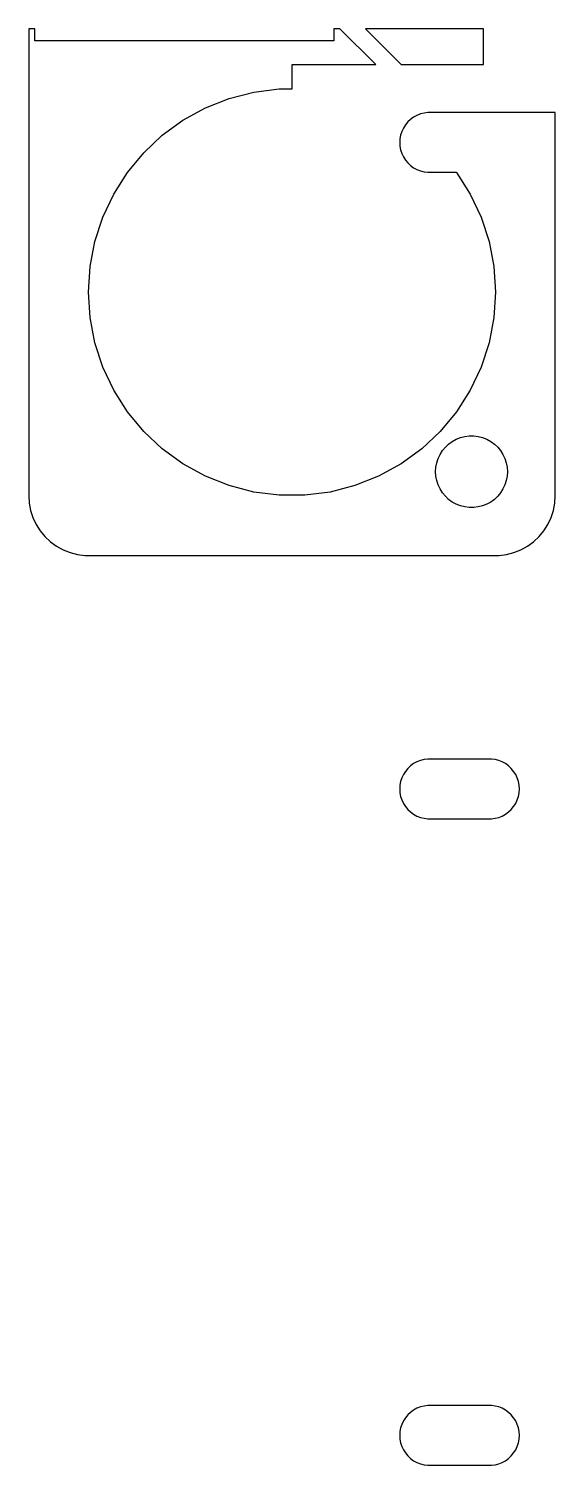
# Model space of a CAD drawing. Header units: metres. Extents: x -22 to 22, y 10 to 130.
import ezdxf

# ---------------------------------------------------------------- set-up
doc = ezdxf.new("R2010")
doc.units = ezdxf.units.M

msp = doc.modelspace()

# ---------------------------------------------------------------- linework, layer by layer
for p, q in [((-21.5, 130), (-22, 130)), ((-22, 130), (-22, 91)), ((-21.5, 129), (-21.5, 130)), ((4.00986, 129.99), (3.5, 129.99)), ((3.5, 129.99), (3.5, 129)), ((6.99998, 127), (4.00986, 129.99)), ((16, 129.99), (6.13118, 129.99)), ((6.13118, 129.99), (9.12131, 127)), ((16, 127), (16, 129.99)), ((3.5, 129), (-21.5, 129)), ((0, 124.966), (0, 127)), ((0, 127), (6.99998, 127)), ((9.12131, 127), (16, 127)), ((-3.18547, 124.699), (-1.06743, 124.966)), ((-1.06743, 124.966), (0, 124.966)), ((-7.23824, 123.382), (-5.25328, 124.168)), ((-5.25328, 124.168), (-3.18547, 124.699)), ((-9.10905, 122.354), (-7.23824, 123.382)), ((9.90643, 122.426), (9.67757, 122.211)), ((10.1604, 122.611), (9.90643, 122.426)), ((10.4355, 122.762), (10.1604, 122.611)), ((10.7274, 122.878), (10.4355, 122.762)), ((11.0315, 122.956), (10.7274, 122.878)), ((11.343, 122.995), (11.0315, 122.956)), ((11.5, 122.995), (11.343, 122.995)), ((22, 123), (11.5, 123)), ((11.5, 123), (11.5, 122.995)), ((22, 91), (22, 123)), ((-10.8362, 121.099), (-9.10905, 122.354)), ((9.17555, 121.42), (9.07854, 121.122)), ((9.30922, 121.704), (9.17555, 121.42)), ((9.47745, 121.969), (9.30922, 121.704)), ((9.67757, 122.211), (9.47745, 121.969)), ((-12.3925, 119.637), (-10.8362, 121.099)), ((9.0197, 120.813), (9, 120.5)), ((9, 120.5), (9.0197, 120.187)), ((9.07854, 121.122), (9.0197, 120.813)), ((9.0197, 120.187), (9.07854, 119.878)), ((-13.7533, 117.992), (-12.3925, 119.637)), ((9.07854, 119.878), (9.17555, 119.58)), ((9.17555, 119.58), (9.30922, 119.296)), ((9.30922, 119.296), (9.47745, 119.031)), ((9.47745, 119.031), (9.67757, 118.789)), ((-14.8972, 116.19), (-13.7533, 117.992)), ((9.67757, 118.789), (9.90643, 118.574)), ((9.90643, 118.574), (10.1604, 118.389)), ((10.1604, 118.389), (10.4355, 118.238)), ((10.4355, 118.238), (10.7274, 118.122)), ((10.7274, 118.122), (11.0315, 118.044)), ((11.0315, 118.044), (11.343, 118.005)), ((11.343, 118.005), (13.7429, 118.005)), ((13.7429, 118.005), (13.7533, 117.992)), ((13.7533, 117.992), (14.8972, 116.19)), ((-15.8062, 114.258), (-14.8972, 116.19)), ((14.8972, 116.19), (15.8062, 114.258)), ((-16.4659, 112.228), (-15.8062, 114.258)), ((15.8062, 114.258), (16.4659, 112.228)), ((-16.8659, 110.131), (-16.4659, 112.228)), ((16.4659, 112.228), (16.8659, 110.131)), ((-17, 108), (-16.8659, 110.131)), ((16.8659, 110.131), (17, 108)), ((-16.8659, 105.869), (-17, 108)), ((17, 108), (16.8659, 105.869)), ((-16.4659, 103.772), (-16.8659, 105.869)), ((16.8659, 105.869), (16.4659, 103.772)), ((-15.8062, 101.742), (-16.4659, 103.772)), ((16.4659, 103.772), (15.8062, 101.742)), ((-14.8972, 99.8102), (-15.8062, 101.742)), ((15.8062, 101.742), (14.8972, 99.8102)), ((-13.7533, 98.0077), (-14.8972, 99.8102)), ((14.8972, 99.8102), (13.7533, 98.0077)), ((-12.3925, 96.3627), (-13.7533, 98.0077)), ((13.7533, 98.0077), (12.3925, 96.3627)), ((-10.8362, 94.9013), (-12.3925, 96.3627)), ((12.3925, 96.3627), (10.8362, 94.9013)), ((-9.10905, 93.6464), (-10.8362, 94.9013)), ((10.8362, 94.9013), (9.10905, 93.6464)), ((12.5729, 94.7634), (12.8131, 95.0536)), ((12.8131, 95.0536), (13.0877, 95.3116)), ((13.0877, 95.3116), (13.3925, 95.533)), ((13.3925, 95.533), (13.7227, 95.7145)), ((13.7227, 95.7145), (14.0729, 95.8532)), ((14.0729, 95.8532), (14.4379, 95.9469)), ((14.4379, 95.9469), (14.8116, 95.9941)), ((14.8116, 95.9941), (15.1884, 95.9941)), ((15.1884, 95.9941), (15.5621, 95.9469)), ((15.5621, 95.9469), (15.927, 95.8532)), ((15.927, 95.8532), (16.2773, 95.7145)), ((16.2773, 95.7145), (16.6075, 95.533)), ((16.6075, 95.533), (16.9123, 95.3116)), ((16.9123, 95.3116), (17.1869, 95.0536)), ((17.1869, 95.0536), (17.427, 94.7634)), ((-7.23824, 92.618), (-9.10905, 93.6464)), ((9.10905, 93.6464), (7.23824, 92.618)), ((12.0237, 93.376), (12.0942, 93.7461)), ((12.0942, 93.7461), (12.2107, 94.1044)), ((12.2107, 94.1044), (12.3711, 94.4453)), ((12.3711, 94.4453), (12.5729, 94.7634)), ((17.427, 94.7634), (17.6289, 94.4453)), ((17.6289, 94.4453), (17.7893, 94.1044)), ((17.7893, 94.1044), (17.9057, 93.7461)), ((17.9057, 93.7461), (17.9763, 93.376)), ((-5.25328, 91.832), (-7.23824, 92.618)), ((7.23824, 92.618), (5.25328, 91.832)), ((12, 93), (12.0237, 93.376)), ((12.0237, 92.624), (12, 93)), ((12.0942, 92.2539), (12.0237, 92.624)), ((17.9763, 92.624), (17.9057, 92.2539)), ((17.9763, 93.376), (18, 93)), ((18, 93), (17.9763, 92.624)), ((-3.18547, 91.3011), (-5.25328, 91.832)), ((-1.06743, 91.0336), (-3.18547, 91.3011)), ((3.18547, 91.3011), (1.06743, 91.0336)), ((5.25328, 91.832), (3.18547, 91.3011)), ((12.2107, 91.8956), (12.0942, 92.2539)), ((12.3711, 91.5547), (12.2107, 91.8956)), ((12.5729, 91.2366), (12.3711, 91.5547)), ((12.8131, 90.9464), (12.5729, 91.2366)), ((17.427, 91.2366), (17.1869, 90.9464)), ((17.6289, 91.5547), (17.427, 91.2366)), ((17.7893, 91.8956), (17.6289, 91.5547)), ((17.9057, 92.2539), (17.7893, 91.8956)), ((-22, 91), (-21.9606, 90.3733)), ((-21.9606, 90.3733), (-21.8429, 89.7566)), ((1.06743, 91.0336), (-1.06743, 91.0336)), ((13.0877, 90.6885), (12.8131, 90.9464)), ((13.3925, 90.467), (13.0877, 90.6885)), ((13.7227, 90.2855), (13.3925, 90.467)), ((14.0729, 90.1468), (13.7227, 90.2855)), ((14.4379, 90.0531), (14.0729, 90.1468)), ((14.8116, 90.0059), (14.4379, 90.0531)), ((15.1884, 90.0059), (14.8116, 90.0059)), ((15.5621, 90.0531), (15.1884, 90.0059)), ((15.927, 90.1468), (15.5621, 90.0531)), ((16.2773, 90.2855), (15.927, 90.1468)), ((16.6075, 90.467), (16.2773, 90.2855)), ((16.9123, 90.6885), (16.6075, 90.467)), ((17.1869, 90.9464), (16.9123, 90.6885)), ((21.8429, 89.7566), (21.9606, 90.3733)), ((21.9606, 90.3733), (22, 91)), ((-21.8429, 89.7566), (-21.6489, 89.1594)), ((-21.6489, 89.1594), (-21.3815, 88.5912)), ((21.3815, 88.5912), (21.6489, 89.1594)), ((21.6489, 89.1594), (21.8429, 89.7566)), ((-21.3815, 88.5912), (-21.0451, 88.0611)), ((-21.0451, 88.0611), (-20.6448, 87.5773)), ((20.6448, 87.5773), (21.0451, 88.0611)), ((21.0451, 88.0611), (21.3815, 88.5912)), ((-20.6448, 87.5773), (-20.1871, 87.1474)), ((-20.1871, 87.1474), (-19.6791, 86.7784)), ((-19.6791, 86.7784), (-19.1289, 86.4759)), ((-19.1289, 86.4759), (-18.5451, 86.2447)), ((18.5451, 86.2447), (19.1289, 86.4759)), ((19.1289, 86.4759), (19.6791, 86.7784)), ((19.6791, 86.7784), (20.1871, 87.1474)), ((20.1871, 87.1474), (20.6448, 87.5773)), ((-18.5451, 86.2447), (-17.9369, 86.0886)), ((-17.9369, 86.0886), (-17.3139, 86.0099)), ((-17.3139, 86.0099), (17.3139, 86.0099)), ((17.3139, 86.0099), (17.9369, 86.0886)), ((17.9369, 86.0886), (18.5451, 86.2447)), ((9.90643, 68.4263), (9.67757, 68.2114)), ((10.1604, 68.6108), (9.90643, 68.4263)), ((10.4355, 68.7621), (10.1604, 68.6108)), ((10.7274, 68.8776), (10.4355, 68.7621)), ((11.0315, 68.9557), (10.7274, 68.8776)), ((11.343, 68.9951), (11.0315, 68.9557)), ((16.657, 68.9951), (11.343, 68.9951)), ((16.9684, 68.9557), (16.657, 68.9951)), ((17.2725, 68.8776), (16.9684, 68.9557)), ((17.5644, 68.7621), (17.2725, 68.8776)), ((17.8396, 68.6108), (17.5644, 68.7621)), ((18.0936, 68.4263), (17.8396, 68.6108)), ((18.3224, 68.2114), (18.0936, 68.4263)), ((9.17555, 67.4203), (9.07854, 67.1217)), ((9.30922, 67.7044), (9.17555, 67.4203)), ((9.47745, 67.9695), (9.30922, 67.7044)), ((9.67757, 68.2114), (9.47745, 67.9695)), ((18.5225, 67.9695), (18.3224, 68.2114)), ((18.6908, 67.7044), (18.5225, 67.9695)), ((18.8244, 67.4203), (18.6908, 67.7044)), ((18.9214, 67.1217), (18.8244, 67.4203)), ((9.0197, 66.8133), (9, 66.5)), ((9, 66.5), (9.0197, 66.1867)), ((9.07854, 67.1217), (9.0197, 66.8133)), ((9.0197, 66.1867), (9.07854, 65.8783)), ((18.9803, 66.8133), (18.9214, 67.1217)), ((18.9214, 65.8783), (18.9803, 66.1867)), ((19, 66.5), (18.9803, 66.8133)), ((18.9803, 66.1867), (19, 66.5)), ((9.07854, 65.8783), (9.17555, 65.5797)), ((9.17555, 65.5797), (9.30922, 65.2956)), ((9.30922, 65.2956), (9.47745, 65.0305)), ((9.47745, 65.0305), (9.67757, 64.7886)), ((18.3224, 64.7886), (18.5225, 65.0305)), ((18.5225, 65.0305), (18.6908, 65.2956)), ((18.6908, 65.2956), (18.8244, 65.5797)), ((18.8244, 65.5797), (18.9214, 65.8783)), ((9.67757, 64.7886), (9.90643, 64.5737)), ((9.90643, 64.5737), (10.1604, 64.3892)), ((10.1604, 64.3892), (10.4355, 64.2379)), ((10.4355, 64.2379), (10.7274, 64.1223)), ((10.7274, 64.1223), (11.0315, 64.0443)), ((11.0315, 64.0443), (11.343, 64.0049)), ((11.343, 64.0049), (16.657, 64.0049)), ((16.657, 64.0049), (16.9684, 64.0443)), ((16.9684, 64.0443), (17.2725, 64.1223)), ((17.2725, 64.1223), (17.5644, 64.2379)), ((17.5644, 64.2379), (17.8396, 64.3892)), ((17.8396, 64.3892), (18.0936, 64.5737)), ((18.0936, 64.5737), (18.3224, 64.7886)), ((9.90643, 14.4263), (9.67757, 14.2114)), ((10.1604, 14.6108), (9.90643, 14.4263)), ((10.4355, 14.7621), (10.1604, 14.6108)), ((10.7274, 14.8776), (10.4355, 14.7621)), ((11.0315, 14.9557), (10.7274, 14.8776)), ((11.343, 14.9951), (11.0315, 14.9557)), ((16.657, 14.9951), (11.343, 14.9951)), ((16.9684, 14.9557), (16.657, 14.9951)), ((17.2725, 14.8776), (16.9684, 14.9557)), ((17.5644, 14.7621), (17.2725, 14.8776)), ((17.8396, 14.6108), (17.5644, 14.7621)), ((18.0936, 14.4263), (17.8396, 14.6108)), ((18.3224, 14.2114), (18.0936, 14.4263)), ((9.17555, 13.4203), (9.07854, 13.1217)), ((9.30922, 13.7044), (9.17555, 13.4203)), ((9.47745, 13.9695), (9.30922, 13.7044)), ((9.67757, 14.2114), (9.47745, 13.9695)), ((18.5225, 13.9695), (18.3224, 14.2114)), ((18.6908, 13.7044), (18.5225, 13.9695)), ((18.8244, 13.4203), (18.6908, 13.7044)), ((18.9214, 13.1217), (18.8244, 13.4203)), ((9.0197, 12.8133), (9, 12.5)), ((9, 12.5), (9.0197, 12.1867)), ((9.07854, 13.1217), (9.0197, 12.8133)), ((9.0197, 12.1867), (9.07854, 11.8783)), ((18.9803, 12.8133), (18.9214, 13.1217)), ((18.9214, 11.8783), (18.9803, 12.1867)), ((19, 12.5), (18.9803, 12.8133)), ((18.9803, 12.1867), (19, 12.5)), ((9.07854, 11.8783), (9.17555, 11.5797)), ((9.17555, 11.5797), (9.30922, 11.2956)), ((9.30922, 11.2956), (9.47745, 11.0305)), ((9.47745, 11.0305), (9.67757, 10.7886)), ((18.3224, 10.7886), (18.5225, 11.0305)), ((18.5225, 11.0305), (18.6908, 11.2956)), ((18.6908, 11.2956), (18.8244, 11.5797)), ((18.8244, 11.5797), (18.9214, 11.8783)), ((9.67757, 10.7886), (9.90643, 10.5737)), ((9.90643, 10.5737), (10.1604, 10.3892)), ((10.1604, 10.3892), (10.4355, 10.2379)), ((10.4355, 10.2379), (10.7274, 10.1223)), ((10.7274, 10.1223), (11.0315, 10.0443)), ((11.0315, 10.0443), (11.343, 10.0049)), ((11.343, 10.0049), (16.657, 10.0049)), ((16.657, 10.0049), (16.9684, 10.0443)), ((16.9684, 10.0443), (17.2725, 10.1223)), ((17.2725, 10.1223), (17.5644, 10.2379)), ((17.5644, 10.2379), (17.8396, 10.3892)), ((17.8396, 10.3892), (18.0936, 10.5737)), ((18.0936, 10.5737), (18.3224, 10.7886))]:
    msp.add_line(p, q)

doc.saveas('drawing.dxf')
